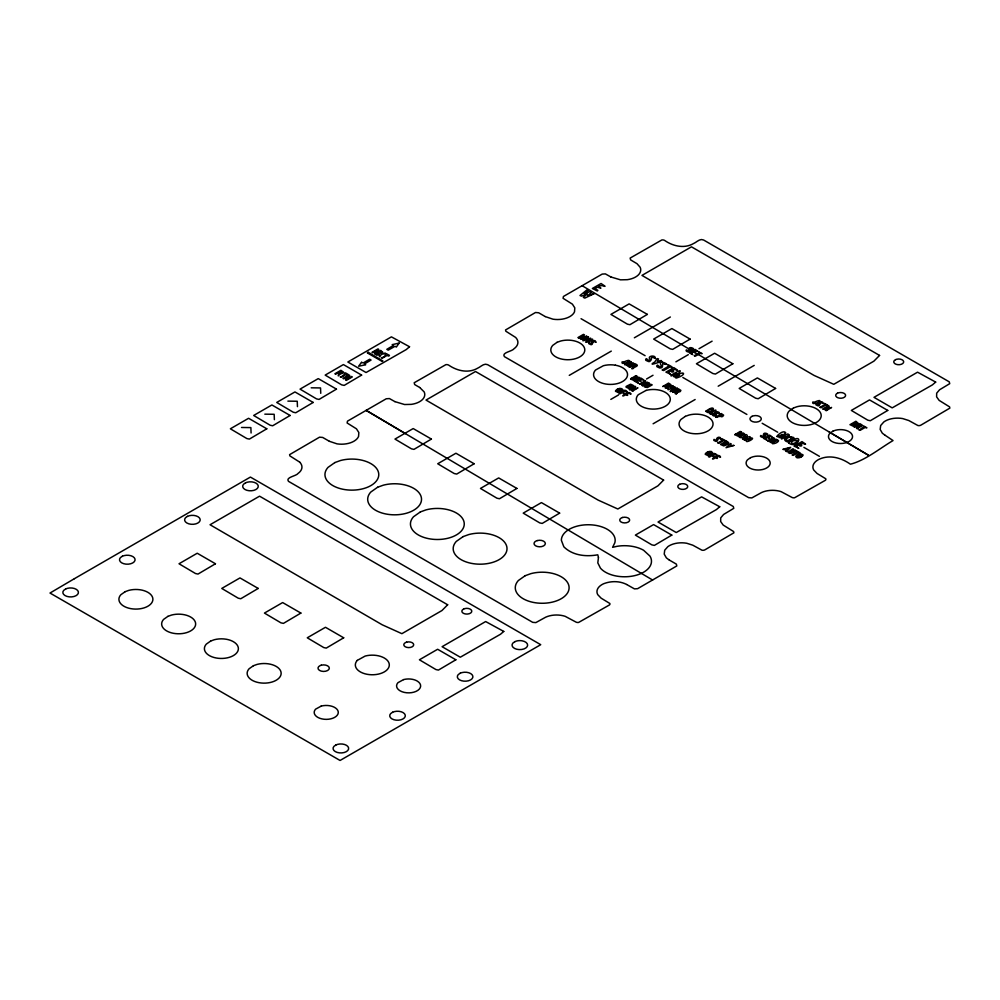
<?xml version="1.0" encoding="UTF-8"?>
<svg xmlns="http://www.w3.org/2000/svg" width="1000" height="1000" viewBox="0 0 1000 1000"><rect width="100%" height="100%" fill="white"/><g stroke="black" fill="none" stroke-linecap="round" stroke-linejoin="round"><path stroke-width="1.5" d="M823.037 403.462C819.9 401.737 820.95 403.512 818.938 405.8A2.45 1.412 0 0 1 818.025 405.825L816.075 404.9A3.088 1.787 0 0 1 815.938 404.387L816.012 404.113A10.237 5.913 0 0 1 816.213 403.862L817.438 404.15M595.913 342.163C595.875 339.05 589.637 340.725 591.975 343.575A1.325 0.762 0 0 1 591.538 343.812L589.012 342.663A10.275 5.925 0 0 0 588.812 342.912L588.725 343.188A3.088 1.787 0 0 0 588.862 343.7L590.825 344.613A2.45 1.412 0 0 0 591.737 344.6C593.612 342.163 592.837 340.588 595.825 342.262M713.85 414.325L712.625 414.038A10.25 5.913 0 0 0 712.425 414.3L712.35 414.575A3.088 1.787 0 0 0 712.487 415.087L713.062 415.6A2.188 1.262 0 0 0 713.825 415.9L714.438 416A2.45 1.412 0 0 0 715.35 415.988C717.237 413.663 716.4 411.887 719.425 413.675M764.45 434.762C773.45 435.863 761.137 429.663 763.825 436.375A1.325 0.762 0 0 1 763.3 436.688L760.825 435.5A10.3 5.95 0 0 0 760.575 435.788L760.487 436.075A3.088 1.787 0 0 0 760.638 436.575L762.588 437.5A2.45 1.412 0 0 0 763.5 437.488C766.65 437.438 763.225 434.412 765.362 434.038M690.05 349.025C699.675 350.75 686.375 343.837 689.375 350.838A1.325 0.762 0 0 1 688.938 351.062L686.45 349.875A10.35 5.975 0 0 0 686.2 350.163L686.125 350.438A3.1 1.787 0 0 0 686.263 350.95L686.85 351.463A2.188 1.262 0 0 0 687.6 351.775L688.213 351.875A2.45 1.412 0 0 0 689.125 351.863C692.312 351.812 688.8 348.787 691 348.413M720.9 439.025C717.862 437.413 718.587 438.787 716.925 441.337A2.45 1.412 0 0 1 715.888 441.375L713.938 440.462A3.088 1.787 0 0 1 713.8 439.95L713.875 439.663A9.988 5.763 0 0 1 714.075 439.412L716.6 440.562A1.325 0.762 0 0 0 717.038 440.337C714.825 437.65 720.638 435.588 720.975 438.925M623.112 362.2L622.062 361.9L622.087 363.025A3.413 1.975 0 0 0 622.725 363.387C629.175 363.525 633.237 357.312 623.05 362.375M813.787 402.337L812.688 402.062L812.775 403.162A3.413 1.975 0 0 0 813.4 403.525C820.263 403.438 823.838 397.65 813.737 402.5M631.2 361.825L629.875 361.238L624.587 364.5L628.562 363.088L626.175 365.412L630.6 364.288L627.638 366.05L628.625 366.5L633.9 363.45L632.8 362.762L628.675 364.2L630.913 362.1M635.775 375.712L630.588 378.925L634.55 377.512L632.225 379.963L636.6 378.713L633.638 380.475L634.362 381L639.9 377.887L638.8 377.188L634.675 378.625L637.175 376.3L636.087 375.613M741.525 432.025L740.2 431.438L734.912 434.7L738.888 433.275L736.5 435.613L740.925 434.475L737.962 436.238L738.95 436.7L744.225 433.65L743.125 432.95L739 434.4L741.45 432.113M774.375 438.275L773.138 437.625L767.788 440.913L771.762 439.487L769.375 441.825L773.8 440.688L770.837 442.45L771.825 442.912L777.1 439.862L776 439.162L771.875 440.613L774.112 438.512M714 456.163L712.75 455.213L714.412 454.237L716.9 454.762L714 453.363L708.5 456.675L709.45 457.062L711.95 455.725L714 456.163L713.2 456.425M823.2 403.212C822.887 400.438 816.938 401.863 819.175 404.787A1.325 0.762 0 0 1 818.737 405.012L817.412 404.188M711.038 453.075L709.425 452.325L706.587 454.2L708.075 454.812L711.038 453.075L709.275 454.3M791.912 438.175C791.688 435.288 784.038 438.8 786.737 440.438C788.637 441.413 794.15 436.463 790.225 439.425M655.225 358.237C656.112 354.625 646.2 355.788 650.212 359.475A1.475 0.85 0 0 1 650.225 359.762A1.55 0.9 0 0 1 649.975 360.15A1.762 1.025 0 0 1 649.4 360.45A1.25 0.725 0 0 1 648.913 360.55L646.388 358.688A1.275 0.737 0 0 0 646.038 358.925A13.575 7.837 0 0 0 645.763 359.263L645.662 359.625A4.112 2.375 0 0 0 645.85 360.312L648.438 361.525A3.262 1.875 0 0 0 649.663 361.512C653.913 358.475 648.425 355.438 655.125 358.375M664.812 364.1C672.038 366 656.45 357.725 661.338 365.9A1.475 0.85 0 0 1 661.35 366.188A1.55 0.9 0 0 1 661.1 366.575A1.762 1.025 0 0 1 660.512 366.875A1.25 0.725 0 0 1 660.025 366.962L657.513 365.1A1.275 0.737 0 0 0 657.163 365.35A13.575 7.837 0 0 0 656.888 365.675L656.787 366.05A4.112 2.375 0 0 0 656.963 366.725L659.562 367.95A3.262 1.875 0 0 0 660.775 367.925C664.425 367.938 660.638 360.812 664.712 364.338M630.8 394.038C629.55 388.862 617.3 399.35 625.675 394.812C630.025 396.675 625.425 393.775 628.312 393.3L630.837 393.95M713.825 414.375L715.15 415.2A1.325 0.762 0 0 0 715.588 414.963C713.238 412.262 719.287 410.225 719.525 413.55M627.137 391.925C625.037 386.362 613.95 397.438 622.013 392.7C626.35 394.55 621.725 391.725 624.65 391.188L626.912 392.1M720.562 457.088C718.462 451.538 707.375 462.6 715.438 457.863C719.788 459.725 715.15 456.887 718.075 456.35L720.35 457.262M819.912 402.762L820.812 402.35M677.412 388.338C660.275 397.438 680.75 383.787 668.15 389.762C665.638 387.075 678.688 382.95 670.562 388.212L674.538 386.75L675.362 387.312L672.875 389.45L677.062 388M592.65 341.662L593.6 341.15M716.275 413.05L717.225 412.537M717.725 438.425L718.662 437.912M785.713 432.788C782.562 428.263 770.462 441.987 782.225 434.4L779.125 437.65L784.95 435.988L781.087 438.25L781.637 439.025L789.325 434.888L787.875 433.963L782.387 435.887L785.35 433.088M634.125 366.938L631.912 368.812L633.1 366.438A8.512 4.913 0 0 0 632.737 366.225L629.237 367.2L635.013 363.75C640.938 366.05 633.787 366.662 632.95 368.713M667.225 386.912L670.35 385.788L670.913 384.637L668.512 383.1L662.738 386.55L666.237 385.575A8.05 4.65 0 0 1 666.587 385.788C663.088 387.663 666.65 389.513 667.225 386.912L666.45 388.062M675.113 376.575C686.737 372.638 671.55 377.238 676.4 378.05C686.112 375.062 685.65 370.45 676.812 374.913C690.288 362.625 658.625 382.388 676.663 373.425L673.487 376.525L674.725 376.712M677.163 392.663L680.3 391.525L680.863 390.387L678.462 388.837L672.675 392.3L676.175 391.325A8.037 4.638 0 0 1 676.538 391.538C673.088 393.3 676.5 395.312 677.163 392.663L676.4 393.8M858.6 427.45L861.725 426.325L862.288 425.175L859.887 423.638L854.112 427.1L857.613 426.112A8.325 4.812 0 0 1 857.975 426.325C854.488 428.188 858.025 430.062 858.6 427.45L857.837 428.6M739.538 437.137C739.7 438.338 744.087 436.587 742.6 439.288C752.013 435.412 745.15 432.2 740.125 436.887M782.862 449.363L786.45 450.125L785.638 451.238L786.587 451.562L790.675 447.35L783.462 449.113M631.737 385.938L630.55 385.012L627.35 386.875L628.825 387.587L631.737 385.938L630.037 387.075M801.525 455.412L800.337 454.487L797.138 456.35L798.612 457.062L801.525 455.412L799.812 456.55M705.7 453.375L705.5 453.6A2.8 1.625 0 0 0 705.3 454.35L708.15 455.588L712.275 453.387A2.55 1.475 0 0 0 712.45 452.6C711.375 449.412 705.263 453.5 706.275 452.9M793.263 438.925L793.55 438.6A3.388 1.963 0 0 0 793.787 437.55C778.863 433.175 784.875 447.025 792.55 439.438M710.212 413.575C713.375 417.287 721.425 403.713 710.163 414.012M621.112 390.213L620.037 389.175L616.825 391.05L618.3 391.763L621.112 390.213L619.513 391.25M616.188 390.087L615.725 390.55A2.8 1.625 0 0 0 615.525 391.3L618.375 392.525L622.513 390.337A2.55 1.475 0 0 0 622.688 389.55C620.6 386.112 612.688 392.15 619.325 388.488M632.587 386.587L633.038 386.163A2.55 1.475 0 0 0 633.212 385.375L630.588 384.2L626.25 386.375A2.8 1.613 0 0 0 626.05 387.125L628.675 388.375L632.288 386.8M802.375 456.062L802.825 455.637A2.55 1.475 0 0 0 803 454.85L800.375 453.675L796.038 455.863A2.8 1.625 0 0 0 795.837 456.6C797.225 460.45 805.6 454 799.912 457.488M785.125 438.275L789.312 436.138M357.262 660.4L365.163 656.062A17 9.812 0 0 1 389.175 663.713A17 9.812 0 0 1 369.312 674.613A17 9.812 0 0 1 357.275 660.4M772.613 443.312C781.425 436.325 779.55 443.537 772.562 443.75M661.8 361.438L661.2 360.525L657.237 361.35L658.538 358.938L657.15 358.587A1.275 0.737 0 0 0 656.825 358.812L654.825 361.925C646.488 366.938 659.625 361.875 661.525 361.562M621.325 391.238L619.95 392.025M631.85 387.062L630.125 388.013M711.1 454.288L709.375 455.238M791.975 439.8L789.688 441.05M625.163 363.95L624.712 364.65M672.138 374.575L671.538 375.5M735.487 434.15L735.037 434.837M768.363 440.363L767.913 441.05M777.712 435.55L777.113 436.475M631.163 378.387L630.7 379.075M716.413 416.375C714.275 418.837 720.062 415.112 721.637 416.763A2.775 1.6 0 0 0 722.775 416.388L723.625 415.15L721.275 413.575L715.675 417.225M610.85 276.95L605.375 273.888L602.2 274.088L563.438 296.475L563.075 298.3L572.4 304.15L574.8 307.863L574.525 311.775A17.5 10.1 0 0 1 552.987 319.188L545.337 316.625M581.425 339.338L586.788 336.087L582.75 337.525L584.438 334.85L583.475 334.363L578.075 337.512L579.075 337.95L582.1 336.213L580.45 339.012L582.212 338.925M569.263 375.363L611.287 351.1M634.35 337.788L670.362 317M610.825 399.4L618.488 394.975M675.913 361.825L688.288 354.675M646.525 379.012L653.012 375.262M698.988 348.725L712.1 341.163M632.525 391.125L637.95 387.863L633.913 389.3L635.6 386.625L634.637 386.138L629.25 389.288L630.237 389.725L633.263 387.987L631.6 390.7L633.375 390.7M645.337 380.763L639.475 384.113L643.388 382.55L641.725 385.262L642.65 385.7L648.062 382.562L647.075 382.125L644.038 383.862L645.625 380.925M648.438 383.25L644.225 386.275A1.737 1 0 0 0 644.5 386.912L647.387 387.512L652.212 384.888L651.275 384.387L647.05 386.725L645.6 386.575L649.775 383.575L648.438 383.25L649.1 382.975M653.112 423.775L695.138 399.513M718.188 386.2L754.212 365.4M751.388 438.263C744.1 442.425 752.788 437.325 749.663 436.637C744.55 437.25 741.825 443 748.037 438.5C741.488 445.425 755.75 438.5 751.875 438.05M826.162 410.725L831.587 407.45L827.55 408.888L829.237 406.225L828.275 405.737L822.887 408.875L823.888 409.312L826.9 407.575L825.238 410.3L827.013 410.288M795 450.25L789.55 452.45L793.75 449.237L792.725 448.825L788.1 452.075A1.737 1 0 0 0 788.363 452.713C790.462 455.188 797.738 450.35 795.288 450.163M669.312 560.05L676.363 564.125L676.8 565.938L637.625 588.675L634.462 588.888L626.763 584.55M643.5 385.262L642.55 385.712M717.025 417.125L715.913 417.362M706.688 452.638L709.087 451.538M797.237 454.888L799.125 453.95M579.35 337.788L578.387 337.912M630.525 389.575L629.55 389.688M640.65 384.137L639.675 384.25M745.3 440.087L744.325 440.2M824.163 409.162L823.188 409.275M727.812 444.012L728.688 442.612L726.475 441.062L720.562 444.475L723.688 445.887L725.938 445.175A1.475 0.85 0 0 0 726.15 444.775L727.562 444.125M619.012 391.5L618.3 391.763M708.787 454.55L708.075 454.812M799.325 456.8L798.612 457.062M646.15 390.387L638.25 394.725A17 9.812 0 0 0 650.3 408.95A17 9.812 0 0 0 670.163 398.038A17 9.812 0 0 0 646.175 390.387M321.175 706.112L315.575 709.175A12.038 6.95 0 0 0 324.113 719.25A12.038 6.95 0 0 0 338.188 711.525A12.038 6.95 0 0 0 321.188 706.1M403.537 679.613L397.95 682.688A12.038 6.95 0 0 0 401.975 691.712A12.038 6.95 0 0 0 417.938 690.312A12.038 6.95 0 0 0 417.125 681A12 6.925 0 0 0 412.038 679.25A12.038 6.95 0 0 0 403.562 679.6M311.2 387.812L320.538 387.938L320.75 393.325M287.887 401.125L297.238 401.25L297.45 406.65M264.825 414.162L274.163 414.288L274.387 419.675M241.525 427.475L250.863 427.6L251.088 433M588.25 336.737C573.9 345.812 593.575 335.6 585.662 342.163C590.237 342.675 597.35 336.375 588.225 340.562L590.638 338.15L585.9 339.325L588.5 336.875M626.625 584.462C619.525 580.825 610.925 580.875 603.562 583.763A17.463 10.075 0 0 0 597.725 594.625L601.1 598.15L609.788 603.438A2.888 1.663 0 0 1 608.95 605.237L578.625 622.438A2.875 1.663 0 0 1 575.7 621.925L565.138 616.312A17.413 10.05 0 0 0 545.662 617.2L535.85 622.6L532.7 622.337L288.45 481.325C285.275 477.163 296.325 476.163 298.15 473.363A17.4 10.05 0 0 0 299.675 462.113M610.913 276.988L620.513 279.837L627.3 279.688A17.5 10.1 0 0 0 640.138 267.25L637.013 263.688L630.625 259.9L630.15 258.075L661.8 239.975A2.862 1.65 0 0 1 664.675 240.463C672.987 246.225 684.325 248.9 693.512 243.562C696.587 242.325 699.9 238.15 703.612 240.012L949.25 381.838L949.725 383.663L939.562 389.775L936.675 393.188L936.612 396.85L939.15 400.387L949.575 406.875L949.85 408.125L921.05 425.05A2.875 1.663 0 0 1 917.925 425.538L908.763 420.513L902.675 418.575A17.463 10.075 0 0 0 883.85 421.938L880.675 425.525L880.163 429.425L882.312 433.175L885.062 435.262M594 293.637L587.663 295.663L591.312 292.538L590.35 291.712A1.262 0.725 0 0 0 589.688 291.737L584.25 293.85L588.2 290.6L586.838 289.975L579.987 295.525L581.562 296.137L587.263 294.025L583.337 297.375L584.825 298.1L594.125 293.725M329.387 441.3L337.038 443.862A17.5 10.1 0 0 0 358.562 436.45L358.837 432.537L356.45 428.825L347.125 422.987L347.475 421.15L386.25 398.775L389.425 398.562L394.9 401.625M419.6 387.425L414.675 384.575L414.2 382.75L445.85 364.663A2.862 1.65 0 0 1 448.725 365.15C457.05 370.887 468.375 373.575 477.562 368.237C480.625 367 483.95 362.825 487.663 364.688L733.3 506.512L733.775 508.338L723.612 514.45L720.725 517.875L720.662 521.525L723.188 525.062L733.612 531.55L733.888 532.8L705.1 549.725A2.875 1.663 0 0 1 701.975 550.212L692.812 545.2L686.725 543.25A17.463 10.075 0 0 0 667.887 546.625L664.725 550.2L664.212 554.113L666.363 557.863L669.112 559.938M885.212 435.337L893.037 440.562C879.875 448.312 865.387 460.4 850.413 464.2C841.525 457.938 830.037 454.475 819.513 459.075A17.463 10.075 0 0 0 813.675 469.95L817.05 473.462L825.738 478.75A2.888 1.663 0 0 1 824.9 480.562L794.587 497.762A2.875 1.663 0 0 1 791.65 497.25L781.087 491.637A17.413 10.05 0 0 0 761.612 492.512L751.812 497.925L748.65 497.65L504.412 356.637C501.238 352.475 512.275 351.488 514.1 348.675A17.4 10.05 0 0 0 515.625 337.425L505.825 331.213L505.55 329.963L535.5 312.5L538.65 312.775L545.188 316.537M581.062 318.7L645.1 355.688M682.837 377.463L746.888 414.45M762.175 423.275L777.688 432.225M803.9 447.362L819.412 456.325M329.225 441.213L322.7 437.45L319.538 437.175L289.6 454.637L289.875 455.887L299.662 462.113M829.3 432.088L868.625 455.325L582.075 285.675M652.613 580.037L366.125 410.35L405.4 433.612M394.925 401.637L404.562 404.525L411.35 404.363A17.5 10.1 0 0 0 424.188 391.938L419.75 387.512M615.388 365.2A17 9.812 0 0 1 626.5 378A17 9.812 0 0 1 603.65 383.575A17 9.812 0 0 1 595.513 370.05L603.4 365.712A17.05 9.838 0 0 1 615.388 365.2M669.663 384.875C669.388 386.463 665 384.963 668.587 384.137L669.663 384.875M636.163 365.525C635.575 367.25 631.65 365.412 635.087 364.787L636.163 365.525M679.613 390.613C679.237 392.238 674.987 390.65 678.538 389.875L679.613 390.613M861.038 425.412C860.462 427.163 856.525 425.288 859.975 424.675L861.038 425.412M705.825 411.25C712.575 417.375 718.85 401.613 705.825 411.25M788.475 442.7C797.412 450.625 806.25 430.275 788.475 442.7M855.575 424.85L855.562 424.988A1.475 0.85 0 0 1 855.35 425.387L853.1 426.1L849.975 424.688L855.888 421.275L858.188 423.25L855.575 424.85M733.863 445.438L726.062 447.7L730.325 443.562L731.188 443.888L730.212 445.7L733.863 445.438M717.962 442.887L718.95 443.338L723.825 440.55L725.75 440.812L722.225 438.913L722.837 439.988L717.962 442.887M820.1 407.337L821.087 407.788L825.962 405L827.887 405.25L824.362 403.363L824.987 404.425L820.1 407.337M662.325 369.963L663.637 370.562L670.125 366.85C677.412 369.712 664.2 361.875 668.825 366.1L662.325 369.963M694.35 355.725L695.337 356.175L700.212 353.387L702.138 353.65L698.612 351.763L699.237 352.825L694.35 355.725M792.288 454.938L793.263 455.387L798.15 452.6L800.062 452.85L796.538 450.962L797.163 452.025L792.288 454.938M859.125 429.888L860.113 430.337L864.987 427.55L866.912 427.8L863.388 425.913L864.013 426.975L859.125 429.888M339.938 373.837C335.387 380.462 342.038 368.562 335.85 374.212L334.9 373.762L340.887 370.312L343.587 372.137L342.35 373.5L339.938 373.837M712.55 409.75L712.387 410.15A1.975 1.137 0 0 1 712.138 410.412L709.375 411.825A4.037 2.325 0 0 1 708.975 411.875C705.638 411.912 711.4 407.475 712.55 409.75M598.45 557.487L597.812 562.9L600.438 568.138A26.925 15.537 0 0 0 635 575.562A26.925 15.537 0 0 0 649.963 556.1L643.587 550.25A26.788 15.462 0 0 0 631.038 546.163A26.925 15.537 0 0 0 617.087 546.3L612.612 547.312L614.8 542.837A26.9 15.537 0 0 0 590.475 524.8A26.9 15.537 0 0 0 561.362 540.288L563.85 546.825C572.688 555.588 586.038 556.912 597.775 554.812L598.45 557.487M598.85 286.363L600.887 288.137L597.337 287.238L594.975 288.6L597.875 290.375L597.263 290.975L592.35 288.488L601.062 283.512C610.087 289.575 601.45 283.637 598.85 286.363M639.675 380.15L641.062 381.35L638.638 380.737L637.038 381.662L638.587 383.288L635.25 381.587L641.188 378.2C647.337 382.337 641.413 378.275 639.675 380.15M671.825 370.2C675.938 371.488 672.038 373.212 670.462 371C664.812 372.375 676.812 377.025 665.95 372.125L673.838 367.625C682.013 373.113 674.188 367.725 671.825 370.2M693.75 351.45L695.15 352.65L692.725 352.038L691.125 352.962L692.675 354.588L689.338 352.887L695.263 349.5C701.413 353.638 695.525 349.588 693.75 351.45M768.125 437.075L769.525 438.275L767.1 437.663L765.487 438.587L767.05 440.213L763.7 438.512L769.638 435.125C775.788 439.263 769.9 435.213 768.125 437.075M799.975 444.212C804.087 445.5 800.188 447.225 798.612 445C792.962 446.388 804.963 451.037 794.087 446.138L801.988 441.637C810.163 447.125 802.3 441.737 799.975 444.212M722.425 444.5C724.938 447.125 726.338 441.562 722.425 444.5M724.912 443.038L726.538 443.562A2.45 1.412 0 0 0 727.087 443.312A1.7 0.975 0 0 0 727.463 442.95L726.562 442.088L724.912 443.038M851.838 424.712C854.338 427.337 855.8 421.775 851.838 424.712M854.325 423.25L855.95 423.775A2.45 1.412 0 0 0 856.5 423.525A1.7 0.975 0 0 0 856.875 423.162L855.975 422.287L854.325 423.25M342.137 372.4L340.95 373.075L339.212 372.275L340.725 371.4L342.137 372.4M722.362 415.363L722.237 415.588A2.413 1.388 0 0 1 721.9 415.812C719.1 417.025 720.75 413.35 722.362 415.363M345.613 379.675L346.35 380.375L352.325 376.925L351.562 376.475L347.55 378.762L349.75 375.438L348.938 374.963L342.938 378.4L343.738 378.862L347.638 376.625L345.613 379.675M374.663 353.612L375.4 354.312L381.375 350.863L380.6 350.412L376.587 352.7L378.787 349.375L377.975 348.9L371.975 352.337L372.788 352.8L376.688 350.562L374.663 353.612M382.088 353.237L385.737 353.375L381.488 354.3C376.725 360.4 382.75 352.962 375.887 354.588C378.638 356.925 384.212 348.088 382.088 353.237M797.375 440.925L797.2 441.225A2.612 1.512 0 0 1 796.875 441.575C791.062 446.987 788.275 439.55 797.412 440.575A1.613 0.925 0 0 1 797.375 440.925M399.125 343.1L396.35 347.038L395.05 346.287L388.212 350.15L386.8 349.338L393.5 345.387L392.2 344.637L399.125 343.1M361.525 362.35L358.625 366.213L365.675 364.75L364.375 364L371.075 360.05L369.663 359.237L363.275 362.925L361.525 362.35M348.3 374.6L347.312 375.2L346.087 374.487L341.087 377.337L340.213 376.825C347.225 375.875 341.675 370.012 348.3 374.6M389.4 355.5L388.413 356.1L387.188 355.387L382.188 358.237L381.312 357.725C388.325 356.763 382.775 350.913 389.4 355.5M447.663 604.775L441.975 610.525L401.887 633.675L382.175 624.775L210.05 524.75L259.55 496.175L447.663 604.775M663.612 480.1L657.925 485.85L617.837 509L598.125 500.1L426 400.075L475.513 371.5L663.612 480.1M879.562 355.425L873.875 361.175L833.787 384.312L814.075 375.425L641.963 275.4L691.462 246.825L879.562 355.425M745.312 435.95L743.863 437.312L742.962 436.788L745.312 435.95M788.65 448.175L787.2 449.538L786.287 449.012L788.65 448.175M409.538 346.75L406.262 349.562L366.062 372.525L347.85 362.013L391.413 336.863L409.538 346.75M503.775 631.438L500.5 634.25L460.3 657.212L442.088 646.7L485.65 621.55L503.775 631.438M719.725 506.763L716.45 509.562L676.25 532.537L658.037 522.025L701.6 496.875L719.725 506.763M935.675 382.088L932.4 384.888L892.2 407.863L873.988 397.337L917.55 372.188L935.675 382.088M65.713 588.938L63.738 590.337A7.788 4.5 0 0 0 69.25 596.862A7.788 4.5 0 0 0 78.362 591.862A7.788 4.5 0 0 0 67.362 588.35L65.713 588.938M122.375 556.225L120.4 557.625A7.788 4.5 0 0 0 125.913 564.138A7.788 4.5 0 0 0 135.025 559.15A7.788 4.5 0 0 0 124.025 555.638L122.375 556.225M187.488 516.35L185.5 517.75A7.788 4.5 0 0 0 191.025 524.263A7.788 4.5 0 0 0 200.125 519.263A7.788 4.5 0 0 0 189.137 515.75L187.488 516.35M245.562 482.825L243.575 484.212A7.788 4.5 0 0 0 249.1 490.737A7.788 4.5 0 0 0 258.2 485.737A7.788 4.5 0 0 0 247.2 482.225L245.562 482.825M125.175 591.675L120.85 594.725A17 9.812 0 0 0 132.9 608.938A17 9.812 0 0 0 152.762 598.038A17 9.812 0 0 0 128.775 590.375L125.175 591.675M334.875 462.562L328.025 467.388A26.913 15.537 0 0 0 337.025 487.562A26.913 15.537 0 0 0 372.7 484.438A26.913 15.537 0 0 0 370.887 463.625A26.812 15.488 0 0 0 359.513 459.712A26.988 15.588 0 0 0 340.525 460.513L334.875 462.562M167.925 616.35L163.6 619.4A17 9.812 0 0 0 175.65 633.625A17 9.812 0 0 0 195.512 622.712A17 9.812 0 0 0 171.525 615.062L167.925 616.35M557.075 342.312L552.762 345.363A17 9.812 0 0 0 564.8 359.588A17 9.812 0 0 0 584.663 348.675A17 9.812 0 0 0 560.675 341.025L557.075 342.312M377.625 487.238L370.775 492.062A26.913 15.537 0 0 0 379.775 512.25A26.913 15.537 0 0 0 415.45 509.113A26.913 15.537 0 0 0 413.638 488.3A26.812 15.488 0 0 0 402.262 484.4A26.913 15.537 0 0 0 383.312 485.188L377.625 487.238M210.675 641.038L206.35 644.087A17 9.812 0 0 0 212.025 656.838A17 9.812 0 0 0 234.562 654.85A17 9.812 0 0 0 233.412 641.712A16.938 9.775 0 0 0 226.238 639.237A17 9.812 0 0 0 214.275 639.738L210.675 641.038M420.375 511.912L413.525 516.75A26.913 15.537 0 0 0 422.512 536.925A26.913 15.537 0 0 0 458.2 533.787A26.913 15.537 0 0 0 456.375 512.975A26.812 15.488 0 0 0 445.012 509.075A26.913 15.537 0 0 0 426.062 509.862L420.375 511.912M253.425 665.713L249.1 668.763A17 9.812 0 0 0 261.137 682.987A17 9.812 0 0 0 281.012 672.075A17 9.812 0 0 0 257.025 664.425L253.425 665.713M463.113 536.6L456.275 541.425A26.913 15.537 0 0 0 465.262 561.613A26.913 15.537 0 0 0 500.95 558.475A26.913 15.537 0 0 0 499.125 537.663A26.812 15.488 0 0 0 487.762 533.75A26.913 15.537 0 0 0 468.812 534.55L463.113 536.6M685.325 416.362L681 419.412A17 9.812 0 0 0 693.05 433.625A17 9.812 0 0 0 712.913 422.725A17 9.812 0 0 0 688.925 415.062L685.325 416.362M463.688 608.987L462.425 609.888A4.963 2.862 0 0 0 465.938 614.038A4.963 2.862 0 0 0 471.737 610.85A4.963 2.862 0 0 0 464.738 608.612L463.688 608.987M525.212 575.688L518.362 580.513A26.913 15.537 0 0 0 527.362 600.7A26.913 15.537 0 0 0 563.038 597.562A26.913 15.537 0 0 0 561.225 576.75A26.812 15.488 0 0 0 549.85 572.837A26.913 15.537 0 0 0 530.9 573.638L525.212 575.688M752.062 416.312L750.612 417.325A5.663 3.275 0 0 0 754.625 422.075A5.663 3.275 0 0 0 761.25 418.438A5.663 3.275 0 0 0 753.25 415.875L752.062 416.312M679.638 484.312L678.375 485.2A4.963 2.862 0 0 0 681.888 489.35A4.963 2.862 0 0 0 687.688 486.175A4.963 2.862 0 0 0 680.688 483.938L679.638 484.312M793.487 407.987L789.163 411.037A17 9.812 0 0 0 797.312 424.575A17 9.812 0 0 0 820.163 419A17 9.812 0 0 0 809.05 406.2A17.05 9.838 0 0 0 797.062 406.7L793.487 407.987M335.938 744.963L333.963 746.35A7.788 4.5 0 0 0 339.487 752.875A7.788 4.5 0 0 0 348.587 747.875A7.788 4.5 0 0 0 337.587 744.362L335.938 744.963M837.513 393.162L836.263 394.05A4.963 2.862 0 0 0 839.762 398.2A4.963 2.862 0 0 0 845.562 395.025A4.963 2.862 0 0 0 838.562 392.788L837.513 393.162M750.55 457.663L747.487 459.825A12.038 6.95 0 0 0 756.012 469.9A12.038 6.95 0 0 0 770.088 462.175A12.038 6.95 0 0 0 753.088 456.75L750.55 457.663M392.612 712.237L390.625 713.637A7.788 4.5 0 0 0 396.15 720.163A7.788 4.5 0 0 0 405.25 715.163A7.788 4.5 0 0 0 394.25 711.65L392.612 712.237M895.588 359.637L894.325 360.525A4.963 2.862 0 0 0 897.837 364.675A4.963 2.862 0 0 0 903.637 361.488A4.963 2.862 0 0 0 896.637 359.263L895.588 359.637M460.188 673.225L458.212 674.625A7.788 4.5 0 0 0 463.725 681.137A7.788 4.5 0 0 0 472.837 676.137A7.788 4.5 0 0 0 461.838 672.625L460.188 673.225M514.925 641.625L512.938 643.025A7.788 4.5 0 0 0 516.663 649.225A7.788 4.5 0 0 0 527.15 646.675A7.788 4.5 0 0 0 522.05 640.8A7.812 4.513 0 0 0 516.55 641.038L514.925 641.625M832.913 431.163L829.85 433.325A12.038 6.95 0 0 0 838.388 443.4A12.038 6.95 0 0 0 852.45 435.675A12.038 6.95 0 0 0 835.462 430.25L832.913 431.163M266.8 428.8L249.375 439.1L246.887 438.575L230.362 428.8L248.588 418.288L266.8 428.8M290.1 415.475L272.675 425.775L270.188 425.25L253.675 415.475L271.887 404.963L290.1 415.475M313.175 402.45L295.75 412.75L293.25 412.225L276.737 402.45L294.95 391.938L313.175 402.45M336.475 389.125L319.05 399.425L316.55 398.9L300.038 389.125L318.25 378.612L336.475 389.125M361.613 375.1L344.188 385.4L341.7 384.875L325.175 375.1L343.4 364.575L361.613 375.1M215.45 563.763L198.025 574.062L195.525 573.538L179.013 563.763L197.225 553.237L215.45 563.763M431.4 439.075L413.975 449.375L411.488 448.85L394.963 439.075L413.188 428.562L431.4 439.075M647.35 314.4L629.925 324.7L627.438 324.175L610.913 314.4L629.138 303.888L647.35 314.4M258.2 588.438L240.775 598.737L238.275 598.212L221.762 588.438L239.975 577.925L258.2 588.438M474.15 463.762L456.725 474.062L454.225 473.537L437.713 463.762L455.925 453.237L474.15 463.762M690.1 339.087L672.675 349.375L670.188 348.85L653.662 339.087L671.888 328.562L690.1 339.087M300.875 613.075L283.45 623.375L280.95 622.85L264.438 613.075L282.65 602.562L300.875 613.075M516.9 488.438L499.475 498.738L496.975 498.212L480.462 488.438L498.675 477.925L516.9 488.438M732.85 363.762L715.425 374.062L712.925 373.537L696.413 363.762L714.625 353.25L732.85 363.762M343.688 637.8L326.262 648.1L323.775 647.575L307.262 637.8L325.475 627.288L343.688 637.8M559.637 513.125L542.212 523.425L539.725 522.9L523.212 513.125L541.425 502.6L559.637 513.125M775.6 388.438L758.175 398.738L755.675 398.212L739.163 388.438L757.375 377.925L775.6 388.438M455.85 659.788L438.425 670.088L435.938 669.562L419.412 659.788L437.638 649.262L455.85 659.788M671.8 535.1L654.375 545.4L651.888 544.875L635.375 535.1L653.587 524.587L671.8 535.1M887.75 410.425L870.325 420.725L867.837 420.2L851.325 410.425L869.538 399.913L887.75 410.425M74.4 578.688L50 593.038L340.062 760.462L540.725 644.688L250.413 477.075L74.4 578.688M368.263 352.312L367.275 352.875L382.113 361.413L382.912 360.95L368.263 352.312M537.3 540.562L536.1 540.988A5.663 3.275 0 0 0 537.225 546.475A5.663 3.275 0 0 0 545.35 543.55A5.663 3.275 0 0 0 537.3 540.562M622.612 517.463L621.562 517.837A4.963 2.862 0 0 0 622.55 522.638A4.963 2.862 0 0 0 629.65 520.087A4.963 2.862 0 0 0 622.612 517.463M321.275 665.2L320.087 665.625A5.663 3.275 0 0 0 321.2 671.112A5.663 3.275 0 0 0 329.325 668.188A5.663 3.275 0 0 0 321.275 665.2M406.65 642.15L405.613 642.525A4.963 2.862 0 0 0 406.6 647.325A4.963 2.862 0 0 0 413.7 644.762A4.963 2.862 0 0 0 406.662 642.138"/></g></svg>
